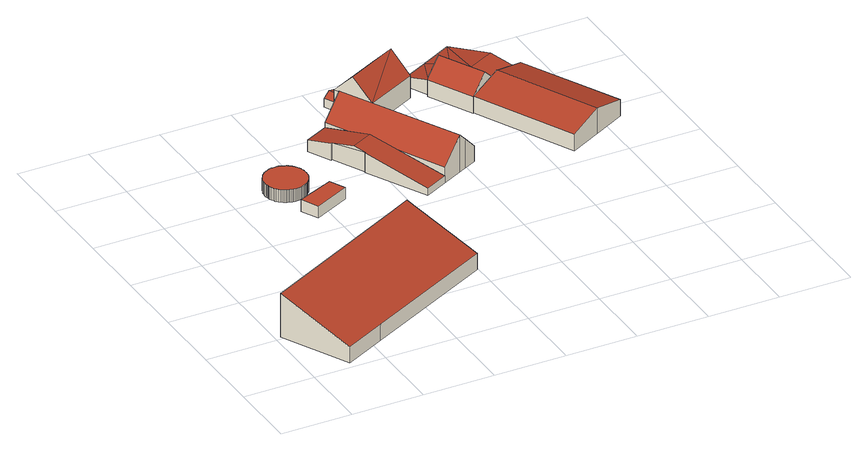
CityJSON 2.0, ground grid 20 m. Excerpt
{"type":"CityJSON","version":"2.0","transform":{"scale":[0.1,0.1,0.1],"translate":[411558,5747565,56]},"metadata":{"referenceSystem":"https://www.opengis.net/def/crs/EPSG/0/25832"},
"CityObjects":{
"building1":{"type":"Building","attributes":{"Gemeindeschluessel":"05570040","Geometrietyp2DReferenz":"3000","function":"31001_2700"},"children":["building1-1","building1-2"]},
"building1-1":{"type":"BuildingPart","attributes":{"roofType":"2100","measuredHeight":12.72},"parents":["building1"],"geometry":[{"type":"Solid","lod":"2","boundaries":[[[[0,1,2,3]],[[4,5,6,1,0]],[[7,8,9,10,11]],[[12,13,8,7]],[[3,2,13,12]],[[7,11,4,0,3,12]],[[1,6,9,8,13,2]],[[5,4,11,10]],[[9,6,5,10]]]],"semantics":{"surfaces":[{"type":"WallSurface"},{"type":"RoofSurface"},{"type":"GroundSurface"},{"type":"ClosureSurface"}],"values":[[0,0,0,0,0,1,2,0,3]]}}]},
"building1-2":{"type":"BuildingPart","attributes":{"roofType":"2100","measuredHeight":4.48},"parents":["building1"],"geometry":[{"type":"Solid","lod":"2","boundaries":[[[[14,15,6,5]],[[16,17,15,14]],[[10,9,17,16]],[[16,14,5,10]],[[15,17,9,6]],[[9,10,5,6]]]],"semantics":{"surfaces":[{"type":"WallSurface"},{"type":"RoofSurface"},{"type":"GroundSurface"},{"type":"ClosureSurface"}],"values":[[0,0,0,1,2,3]]}}]},
"building2":{"type":"Building","attributes":{"Gemeindeschluessel":"05570040","Geometrietyp2DReferenz":"3000","function":"51003_1201","roofType":"1000","measuredHeight":3.67},"geometry":[{"type":"Solid","lod":"2","boundaries":[[[[18,19,20,21]],[[22,23,19,18]],[[24,25,23,22]],[[26,27,25,24]],[[28,29,27,26]],[[30,31,29,28]],[[32,33,31,30]],[[34,35,33,32]],[[36,37,35,34]],[[38,39,37,36]],[[40,41,39,38]],[[42,43,41,40]],[[44,45,43,42]],[[46,47,45,44]],[[48,49,47,46]],[[50,51,49,48]],[[52,53,51,50]],[[54,55,53,52]],[[56,57,55,54]],[[58,59,57,56]],[[60,61,59,58]],[[62,63,61,60]],[[64,65,63,62]],[[66,67,65,64]],[[68,69,67,66]],[[70,71,69,68]],[[72,73,71,70]],[[74,75,73,72]],[[76,77,75,74]],[[78,79,77,76]],[[80,81,79,78]],[[82,83,81,80]],[[84,85,83,82]],[[86,87,85,84]],[[88,89,87,86]],[[90,91,89,88]],[[92,93,91,90]],[[94,95,93,92]],[[96,97,95,94]],[[98,99,97,96]],[[100,101,99,98]],[[102,103,101,100]],[[104,105,103,102]],[[106,107,105,104]],[[108,109,107,106]],[[110,111,109,108]],[[112,113,111,110]],[[114,115,113,112]],[[116,117,115,114]],[[118,119,117,116]],[[120,121,119,118]],[[122,123,121,120]],[[124,125,123,122]],[[126,127,125,124]],[[128,129,127,126]],[[130,131,129,128]],[[132,133,131,130]],[[134,135,133,132]],[[136,137,135,134]],[[138,139,137,136]],[[140,141,139,138]],[[142,143,141,140]],[[144,145,143,142]],[[146,147,145,144]],[[148,149,147,146]],[[150,151,149,148]],[[152,153,151,150]],[[154,155,153,152]],[[156,157,155,154]],[[158,159,157,156]],[[160,161,159,158]],[[162,163,161,160]],[[164,165,163,162]],[[166,167,165,164]],[[168,169,167,166]],[[170,171,169,168]],[[172,173,171,170]],[[174,175,173,172]],[[176,177,175,174]],[[178,179,177,176]],[[180,181,179,178]],[[182,183,181,180]],[[184,185,183,182]],[[186,187,185,184]],[[188,189,187,186]],[[190,191,189,188]],[[192,193,191,190]],[[21,20,193,192]],[[190,188,186,184,182,180,178,176,174,172,170,168,166,164,162,160,158,156,154,152,150,148,146,144,142,140,138,136,134,132,130,128,126,124,122,120,118,116,114,112,110,108,106,104,102,100,98,96,94,92,90,88,86,84,82,80,78,76,74,72,70,68,66,64,62,60,58,56,54,52,50,48,46,44,42,40,38,36,34,32,30,28,26,24,22,18,21,192]],[[19,23,25,27,29,31,33,35,37,39,41,43,45,47,49,51,53,55,57,59,61,63,65,67,69,71,73,75,77,79,81,83,85,87,89,91,93,95,97,99,101,103,105,107,109,111,113,115,117,119,121,123,125,127,129,131,133,135,137,139,141,143,145,147,149,151,153,155,157,159,161,163,165,167,169,171,173,175,177,179,181,183,185,187,189,191,193,20]]]],"semantics":{"surfaces":[{"type":"WallSurface"},{"type":"RoofSurface"},{"type":"GroundSurface"}],"values":[[0,0,0,0,0,0,0,0,0,0,0,0,0,0,0,0,0,0,0,0,0,0,0,0,0,0,0,0,0,0,0,0,0,0,0,0,0,0,0,0,0,0,0,0,0,0,0,0,0,0,0,0,0,0,0,0,0,0,0,0,0,0,0,0,0,0,0,0,0,0,0,0,0,0,0,0,0,0,0,0,0,0,0,0,0,0,0,0,1,2]]}}]},
"building3":{"type":"Building","attributes":{"Gemeindeschluessel":"05570040","Geometrietyp2DReferenz":"3000","function":"51009_1610","roofType":"1000","measuredHeight":3.44},"geometry":[{"type":"Solid","lod":"2","boundaries":[[[[194,195,196,197]],[[198,199,195,194]],[[200,201,199,198]],[[197,196,201,200]],[[198,194,197,200]],[[195,199,201,196]]]],"semantics":{"surfaces":[{"type":"WallSurface"},{"type":"RoofSurface"},{"type":"GroundSurface"}],"values":[[0,0,0,0,1,2]]}}]},
"building4":{"type":"Building","attributes":{"Gemeindeschluessel":"05570040","Geometrietyp2DReferenz":"3000","function":"31001_2700","roofType":"5000","measuredHeight":6.22},"geometry":[{"type":"Solid","lod":"2","boundaries":[[[[202,203,204,205]],[[206,207,203,202]],[[208,209,207,206]],[[210,211,209,208]],[[212,213,211,210]],[[214,215,213,212]],[[216,217,215,214]],[[205,204,217,216]],[[218,212,210,208,206,219]],[[219,202,205,216,214,218]],[[202,219,206]],[[212,218,214]],[[203,207,209,211,213,215,217,204]]]],"semantics":{"surfaces":[{"type":"WallSurface"},{"type":"RoofSurface"},{"type":"GroundSurface"}],"values":[[0,0,0,0,0,0,0,0,1,1,0,0,2]]}}]},
"building5":{"type":"Building","attributes":{"Gemeindeschluessel":"05570040","Geometrietyp2DReferenz":"3000","function":"31001_2700","roofType":"3100","measuredHeight":10.86},"geometry":[{"type":"Solid","lod":"2","boundaries":[[[[220,221,222,223]],[[224,225,221,220]],[[226,227,225,224]],[[228,229,227,226]],[[230,231,229,228]],[[232,233,231,230]],[[234,207,233,232]],[[235,203,207,234]],[[223,222,203,235]],[[230,228,226,224,220,223,232]],[[235,234,232,223]],[[221,225,227,229,231,233,207,203,222]]]],"semantics":{"surfaces":[{"type":"WallSurface"},{"type":"RoofSurface"},{"type":"GroundSurface"}],"values":[[0,0,0,0,0,0,0,0,0,1,1,2]]}}]},
"building6":{"type":"Building","attributes":{"Gemeindeschluessel":"05570040","Geometrietyp2DReferenz":"3000","function":"51009_1610","roofType":"3100","measuredHeight":4.08},"geometry":[{"type":"Solid","lod":"2","boundaries":[[[[236,237,238,239]],[[240,241,237,236]],[[242,243,241,240]],[[239,238,243,242]],[[236,244,240]],[[242,245,239]],[[239,245,244,236]],[[240,244,245,242]],[[237,241,243,238]]]],"semantics":{"surfaces":[{"type":"WallSurface"},{"type":"RoofSurface"},{"type":"GroundSurface"}],"values":[[0,0,0,0,0,0,1,1,2]]}}]},
"building7":{"type":"Building","attributes":{"Gemeindeschluessel":"05570040","Geometrietyp2DReferenz":"3000","function":"31001_1000","roofType":"5000","measuredHeight":12.22},"address":[{"country":"Germany","locality":"Sendenhorst","thoroughfareNumber":"3","thoroughfareName":"Rummler"}],"geometry":[{"type":"Solid","lod":"2","boundaries":[[[[246,247,248,249]],[[250,251,247,246]],[[252,253,251,250]],[[249,248,253,252]],[[254,246,249,255]],[[252,250,254]],[[254,255,252]],[[246,254,250]],[[252,255,249]],[[247,251,253,248]]]],"semantics":{"surfaces":[{"type":"WallSurface"},{"type":"RoofSurface"},{"type":"GroundSurface"}],"values":[[0,0,0,0,1,1,1,0,0,2]]}}]},
"building8":{"type":"Building","attributes":{"Gemeindeschluessel":"05570040","Geometrietyp2DReferenz":"3000","function":"31001_2700","roofType":"5000","measuredHeight":9.48},"geometry":[{"type":"Solid","lod":"2","boundaries":[[[[256,257,258,259]],[[260,261,257,256]],[[262,263,261,260]],[[264,265,263,262]],[[266,267,265,264]],[[259,258,267,266]],[[266,264,268,269,270]],[[262,260,256,268]],[[269,268,256]],[[270,259,266]],[[270,269,256,259]],[[268,264,262]],[[257,261,263,265,267,258]]]],"semantics":{"surfaces":[{"type":"WallSurface"},{"type":"RoofSurface"},{"type":"GroundSurface"}],"values":[[0,0,0,0,0,0,1,1,1,0,0,0,2]]}}]},
"building9":{"type":"Building","attributes":{"Gemeindeschluessel":"05570040","Geometrietyp2DReferenz":"3000","function":"31001_2700","roofType":"5000","measuredHeight":5.79},"geometry":[{"type":"Solid","lod":"2","boundaries":[[[[271,272,273,274]],[[275,276,272,271]],[[277,278,276,275]],[[279,280,278,277]],[[281,261,280,279]],[[282,257,261,281]],[[283,258,257,282]],[[274,273,258,283]],[[284,285,275]],[[282,284,275]],[[282,275,271]],[[283,282,271]],[[271,274,283]],[[285,284,281,279,277]],[[281,284,282]],[[275,285,277]],[[272,276,278,280,261,257,258,273]]]],"semantics":{"surfaces":[{"type":"WallSurface"},{"type":"RoofSurface"},{"type":"GroundSurface"}],"values":[[0,0,0,0,0,0,0,0,1,1,1,1,1,1,0,0,2]]}}]},
"building10":{"type":"Building","attributes":{"Gemeindeschluessel":"05570040","Geometrietyp2DReferenz":"3000","function":"31001_2700","roofType":"3100","measuredHeight":7.44},"geometry":[{"type":"Solid","lod":"2","boundaries":[[[[286,287,288,289]],[[290,291,287,286]],[[292,293,291,290]],[[294,295,293,292]],[[296,297,295,294]],[[298,299,297,296]],[[300,301,299,298]],[[302,303,301,300]],[[289,288,303,302]],[[296,294,292,290,286,298]],[[289,302,300,298,286]],[[287,291,293,295,297,299,301,303,288]]]],"semantics":{"surfaces":[{"type":"WallSurface"},{"type":"RoofSurface"},{"type":"GroundSurface"}],"values":[[0,0,0,0,0,0,0,0,0,1,1,2]]}}]}
},
"vertices":[
[9,198,134],[9,198,8],[104,8,8],[104,8,55],[448,421,135],[448,421,52],[448,421,8],[591,254,55],[591,254,8],[494,445,8],[494,445,52],[494,445,135],[221,67,55],[221,67,8],
[426,464,41],[426,464,8],[472,488,41],[472,488,8],
[404,802,44],[404,802,8],[404,805,8],[404,805,44],[403,799,44],[403,799,8],[403,795,44],[403,795,8],[402,792,44],[402,792,8],[400,789,44],[400,789,8],[399,785,44],[399,785,8],[397,782,44],[397,782,8],[395,778,44],[395,778,8],[392,774,44],[392,774,8],[389,771,44],[389,771,8],[385,767,44],[385,767,8],[382,764,44],[382,764,8],[378,762,44],[378,762,8],[375,760,44],[375,760,8],[371,758,44],[371,758,8],[366,756,44],[366,756,8],[361,754,44],[361,754,8],[357,753,44],[357,753,8],[352,753,44],[352,753,8],[348,752,44],[348,752,8],[344,752,44],[344,752,8],[340,753,44],[340,753,8],[337,753,44],[337,753,8],[333,754,44],[333,754,8],[330,755,44],[330,755,8],[327,756,44],[327,756,8],[324,757,44],[324,757,8],[321,758,44],[321,758,8],[318,760,44],[318,760,8],[315,762,44],[315,762,8],[312,764,44],[312,764,8],[309,766,44],[309,766,8],[305,769,44],[305,769,8],[302,773,44],[302,773,8],[299,776,44],[299,776,8],[297,780,44],[297,780,8],[294,785,44],[294,785,8],[292,790,44],[292,790,8],[291,793,44],[291,793,8],[290,795,44],[290,795,8],[290,798,44],[290,798,8],[289,801,44],[289,801,8],[289,805,44],[289,805,8],[288,808,44],[288,808,8],[288,810,44],[288,810,8],[288,815,44],[288,815,8],[289,820,44],[289,820,8],[290,826,44],[290,826,8],[292,831,44],[292,831,8],[294,836,44],[294,836,8],[297,840,44],[297,840,8],[299,844,44],[299,844,8],[302,848,44],[302,848,8],[305,851,44],[305,851,8],[308,854,44],[308,854,8],[311,857,44],[311,857,8],[315,859,44],[315,859,8],[318,861,44],[318,861,8],[321,862,44],[321,862,8],[324,864,44],[324,864,8],[327,865,44],[327,865,8],[330,866,44],[330,866,8],[333,867,44],[333,867,8],[336,868,44],[336,868,8],[340,868,44],[340,868,8],[344,868,44],[344,868,8],[348,868,44],[348,868,8],[352,868,44],[352,868,8],[356,868,44],[356,868,8],[361,867,44],[361,867,8],[366,865,44],[366,865,8],[370,863,44],[370,863,8],[375,861,44],[375,861,8],[380,858,44],[380,858,8],[384,855,44],[384,855,8],[388,851,44],[388,851,8],[391,848,44],[391,848,8],[394,844,44],[394,844,8],[396,840,44],[396,840,8],[399,836,44],[399,836,8],[401,831,44],[401,831,8],[402,827,44],[402,827,8],[403,823,44],[403,823,8],[404,819,44],[404,819,8],[404,815,44],[404,815,8],[404,812,44],[404,812,8],[404,808,44],[404,808,8],
[435,745,44],[435,745,10],[332,701,10],[332,701,44],[457,700,44],[457,700,10],[356,652,44],[356,652,10],
[550,987,37],[550,987,4],[484,954,4],[484,954,37],[715,661,25],[715,661,4],[650,628,25],[650,628,4],[563,799,60],[563,799,4],[566,801,60],[566,801,4],[520,891,53],[520,891,4],[517,889,53],[517,889,4],[550,833,66],[612,864,66],
[660,1043,51],[660,1043,4],[605,1015,4],[605,1015,113],[686,992,50],[686,992,4],[689,993,48],[689,993,4],[828,719,49],[828,719,4],[795,702,87],[795,702,4],[772,690,113],[772,690,4],[715,661,49],[550,987,51],
[685,1121,30],[685,1121,4],[672,1147,4],[672,1147,30],[632,1094,30],[632,1094,4],[619,1121,30],[619,1121,4],[649,1103,44],[636,1129,44],
[779,1168,65],[779,1168,0],[632,1094,0],[632,1094,65],[831,1065,65],[831,1065,0],[686,992,65],[686,992,0],[805,1117,123],[659,1043,123],
[961,1097,48],[961,1097,1],[878,1056,1],[878,1056,48],[1025,974,48],[1025,974,1],[1025,973,48],[1025,973,1],[935,927,48],[935,927,1],[872,1052,48],[872,1052,1],[980,950,96],[916,1075,96],[878,1056,55],
[918,1153,29],[918,1153,1],[847,1117,1],[847,1117,29],[1005,1198,29],[1005,1198,1],[1098,1011,44],[1098,1011,1],[1057,990,45],[1057,990,1],[1025,974,45],[961,1097,44],[878,1056,44],[990,1041,58],[1064,1079,58],
[1025,972,77],[1025,972,2],[935,927,2],[935,927,50],[1025,973,77],[1025,973,2],[1026,971,77],[1026,971,2],[1115,1016,50],[1115,1016,2],[1251,744,50],[1251,744,2],[1162,696,77],[1162,696,2],[1073,649,50],[1073,649,2],[936,926,50],[936,926,2]
]}
